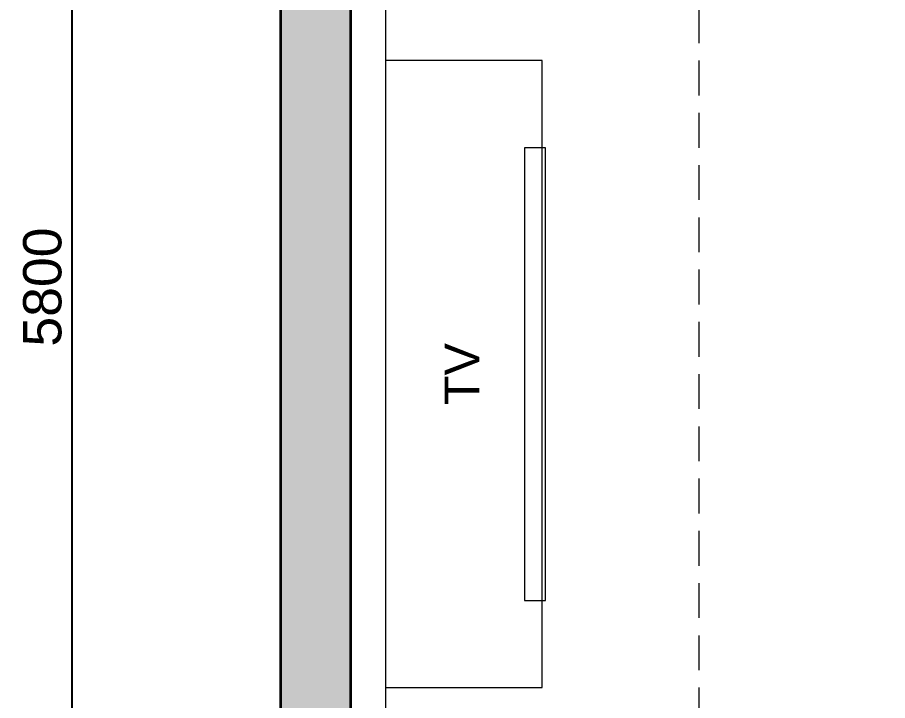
# Model space of a CAD drawing. Header units: millimetres. Extents: x -757 to 18550, y -6636 to 6557.
# Drawn here: x -757 to 1743, y 1713 to 3674 of the extents above; entities that cross this region are included whole.
import ezdxf
from ezdxf.enums import TextEntityAlignment as Align

# ---------------------------------------------------------------- set-up
doc = ezdxf.new("R2010")
doc.units = ezdxf.units.MM
doc.linetypes.add('OCULTA', pattern=[150, 100, -50])
for name, color, linetype, lineweight in [('A-COTAS', 3, 'Continuous', 13), ('A-MOBILIARIO', 40, 'Continuous', 13), ('A-MURO-BLOQUE', 2, 'Continuous', 35), ('A-MURO-TRASDOSADO', 8, 'Continuous', 18), ('A-TEXTO', 7, 'Continuous', 18)]:
    doc.layers.add(name, color=color, linetype=linetype, lineweight=lineweight)
doc.layers.add('A-POCHE', color=252, linetype='Continuous')
doc.styles.add('A-TEXTO', font='arial.ttf')
doc.dimstyles.new('COTAS', dxfattribs={"dimtxt": 110, "dimasz": 60, "dimexe": 50, "dimexo": 40, "dimgap": 30, "dimtad": 1, "dimdec": 0, "dimtxsty": 'A-TEXTO', "dimblk": 'ARCHTICK', "dimcen": 2.5, "dimclrd": 3, "dimclre": 3, "dimclrt": 7, "dimazin": 3, "dimtfac": 1, "dimtmove": 0, "dimatfit": 3})

# ---------------------------------------------------------------- blocks, each defined once
blk = doc.blocks.new('_ARCHTICK')
at = {"color": 0, "linetype": 'BYBLOCK', "const_width": 0.15}
blk.add_lwpolyline([(-0.5, -0.5), (0.5, 0.5)], dxfattribs=at)

msp = doc.modelspace()

# ---------------------------------------------------------------- hatches: boundary and pattern name
at = {"layer": 'A-POCHE'}
h = msp.add_hatch(color=256, dxfattribs=at)
h.paths.add_polyline_path([(3000, 5800), (3000, 5600), (200, 5600), (200, 200), (4800, 200), (4800, 0), (0, 0), (0, 5800)])
h.paths.add_polyline_path([(8600, 5800), (8600, 5600), (4800, 5600), (4800, 5800)])
h.paths.add_polyline_path([(13700, 5800), (17900, 5800), (17900, 0), (17700, 0), (17700, 5600), (13700, 5600), (13700, 1620), (13500, 1620), (13500, 5600), (9400, 5600), (9400, 5800)])
h.paths.add_polyline_path([(13700, 0), (9300, 0), (9300, 200), (13500, 200), (13500, 800), (13700, 800)])
h.paths.add_polyline_path([(5700, 0), (5700, 200), (8500, 200), (8500, 0)])

# ---------------------------------------------------------------- linework, layer by layer
at = {"layer": 'A-MOBILIARIO', "linetype": 'OCULTA'}
msp.add_lwpolyline([(1200, 1100), (4000, 1100), (4000, 3850), (1200, 3850)], close=True, dxfattribs=at)
at = {"layer": 'A-MOBILIARIO'}
for points in [[(300, 1750), (750, 1750), (750, 3550), (300, 3550)], [(700, 2000), (760, 2000), (760, 3300), (700, 3300)]]:
    msp.add_lwpolyline(points, close=True, dxfattribs=at)
at = {"layer": 'A-MURO-BLOQUE'}
msp.add_lwpolyline([(3000, 5800), (3000, 5600), (200, 5600), (200, 200), (4800, 200), (4800, 0), (0, 0), (0, 5800)], close=True, dxfattribs=at)
at = {"layer": 'A-MURO-TRASDOSADO'}
msp.add_lwpolyline([(200, 5600), (3000, 5600), (3000, 5500), (300, 5500), (300, 300), (4800, 300), (4800, 200), (200, 200)], close=True, dxfattribs=at)

# ---------------------------------------------------------------- texts
at = {"layer": 'A-TEXTO', "style": 'A-TEXTO'}
msp.add_text('TV', height=100, rotation=90, dxfattribs=at).set_placement((520, 2650), align=Align.MIDDLE_CENTER)

# ---------------------------------------------------------------- dimensions: what is measured, and where the dimension line sits
at = {"layer": 'A-COTAS'}
msp.add_linear_dim(base=(-600, 0), p1=(0, 0), p2=(0, 5800), angle=90, dimstyle='COTAS', dxfattribs=at).render()

doc.saveas('drawing.dxf')
